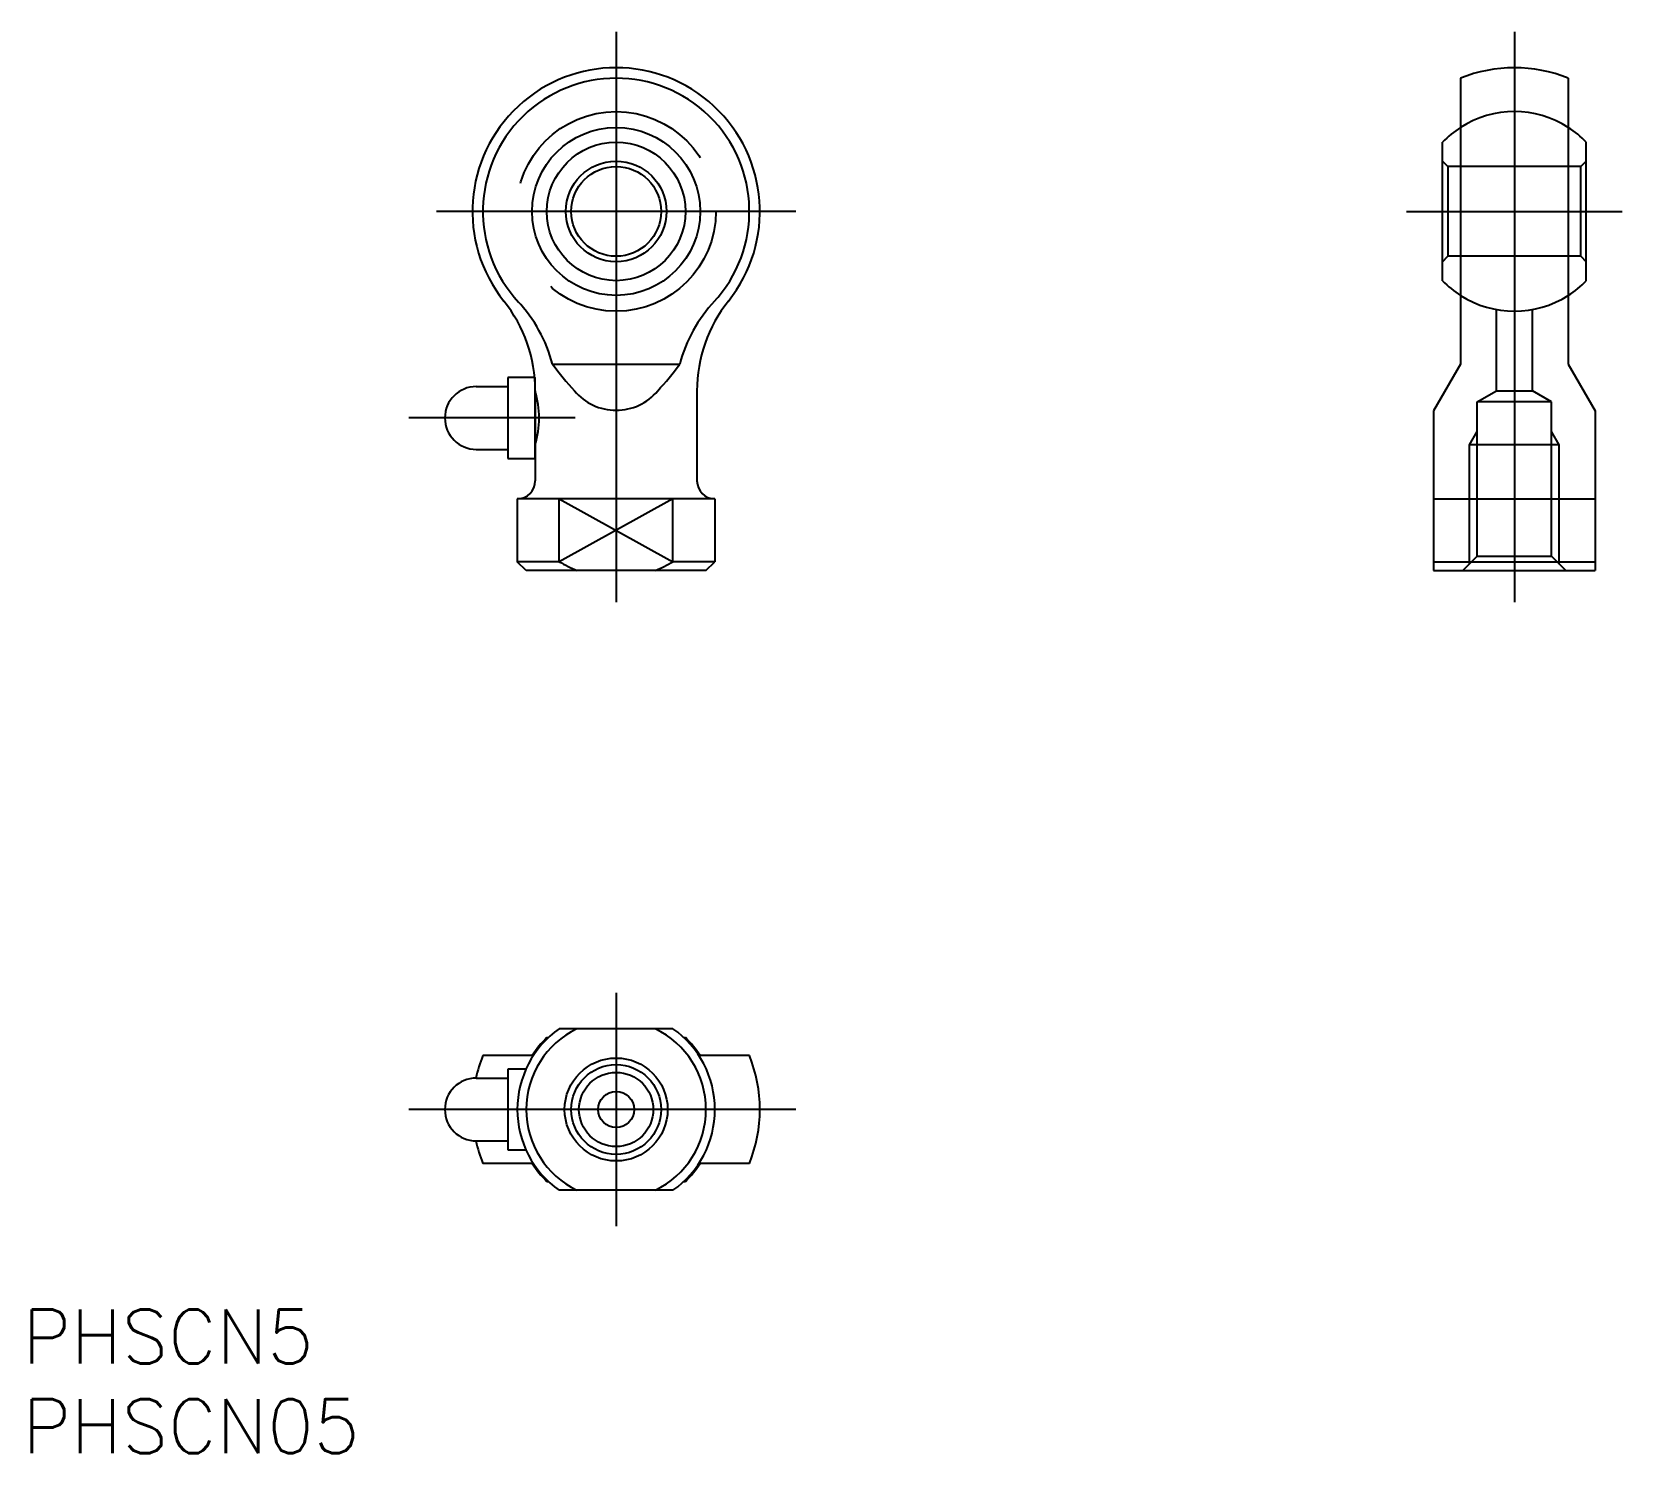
# Model space of a CAD drawing. Extents: x -32.5 to 56, y -19.1 to 60.
import ezdxf

# ---------------------------------------------------------------- set-up
doc = ezdxf.new("R2010")
doc.units = 0
doc.linetypes.add('CENTER', pattern=[50.8, 31.75, -6.35, 6.35, -6.35])
doc.linetypes.add('DASHED', pattern=[19.05, 12.7, -6.35])
doc.layers.get('0').update_dxf_attribs({"linetype": 'CONTINUOUS'})
doc.layers.add('CENTER', color=1, linetype='CENTER')
doc.styles.get("Standard").update_dxf_attribs({"font": 'txt.shx', "height": 3, "bigfont": 'bigfont.shx'})

msp = doc.modelspace()

# ---------------------------------------------------------------- linework, layer by layer
at = {"color": 7, "linetype": 'CONTINUOUS'}
for p, q in [((47, 57.416), (47, 41.5)), ((53, 57.416), (53, 41.5)), ((46, 46.144), (46, 53.856)), ((54, 46.144), (54, 53.856)), ((-6.034, 40.75), (-6.034, 36.25)), ((-4.534, 40.75), (-6.034, 40.75)), ((-4.534, 40.75), (-4.534, 36.25)), ((-3.539, 41.5), (3.539, 41.5)), ((47, 41.5), (45.5, 38.902)), ((53, 41.5), (54.5, 38.902)), ((-7.784, 40.25), (-6.034, 40.25)), ((-4.5, 40), (-4.534, 40)), ((-4.5, 40.013), (-4.5, 35)), ((-4.5, 40.013), (-4.5, 40.001)), ((4.5, 40.013), (4.5, 35)), ((45.5, 38.902), (45.5, 30)), ((54.5, 38.902), (54.5, 30)), ((-7.784, 36.75), (-6.034, 36.75)), ((-4.5, 37), (-4.534, 37)), ((-6.034, 36.25), (-4.534, 36.25)), ((-5.5, 34), (-5.5, 30.5)), ((5.5, 34), (-5.5, 34)), ((-3.162, 30.5), (-3.162, 34)), ((3.162, 30.5), (3.162, 34)), ((5.5, 34), (5.5, 30.5)), ((45.5, 34), (54.5, 34)), ((-5, 30), (-5.5, 30.5)), ((-3.162, 30.5), (-5.5, 30.5)), ((5.5, 30.5), (3.162, 30.5)), ((5, 30), (5.5, 30.5)), ((45.5, 30.5), (54.5, 30.5)), ((5, 30), (-5, 30)), ((45.5, 30), (54.5, 30)), ((3.162, 4.5), (-3.162, 4.5)), ((-3.856, 4), (-3.775, 4)), ((3.775, 4), (3.856, 4)), ((-4.61, 3), (-7.416, 3)), ((7.416, 3), (4.61, 3)), ((-6.034, 2.25), (-6.034, -2.25)), ((-5.019, 2.25), (-6.034, 2.25)), ((-7.784, 1.75), (-6.034, 1.75)), ((-7.784, -1.75), (-6.034, -1.75)), ((-6.034, -2.25), (-5.019, -2.25)), ((-4.61, -3), (-7.416, -3)), ((7.416, -3), (4.61, -3)), ((-3.856, -4), (-3.775, -4)), ((3.775, -4), (3.856, -4)), ((3.162, -4.5), (-3.162, -4.5))]:
    msp.add_line(p, q, dxfattribs=at)
at = {"color": 3, "linetype": 'DASHED'}
for p, q in [((46.3, 52.5), (46, 52.8)), ((53.7, 52.5), (46.3, 52.5)), ((46.3, 52.5), (46.3, 47.5)), ((54, 52.8), (53.7, 52.5)), ((53.7, 47.5), (53.7, 52.5)), ((46, 47.2), (46.3, 47.5)), ((53.7, 47.5), (46.3, 47.5)), ((53.7, 47.5), (54, 47.2)), ((49, 40.016), (49, 44.535)), ((51, 40.016), (51, 44.535)), ((47.933, 39.4), (49, 40.016)), ((49, 40.016), (51, 40.016)), ((52.067, 39.4), (51, 40.016)), ((47.933, 30.8), (47.933, 39.4)), ((52.067, 39.4), (47.933, 39.4)), ((52.067, 30.8), (52.067, 39.4)), ((47.5, 37), (47.933, 37.75)), ((52.5, 37), (52.067, 37.75)), ((47.5, 30.367), (47.5, 37)), ((52.5, 37), (47.5, 37)), ((52.5, 30.367), (52.5, 37)), ((47.133, 30), (47.933, 30.8)), ((47.933, 30.8), (52.067, 30.8)), ((52.867, 30), (52.067, 30.8))]:
    msp.add_line(p, q, dxfattribs=at)
at = {"color": 3, "linetype": 'CONTINUOUS'}
for p, q in [((-3.162, 34), (3.162, 30.5)), ((3.162, 34), (-3.162, 30.5))]:
    msp.add_line(p, q, dxfattribs=at)
at = {"color": 3, "linetype": 'DASHED'}
msp.add_circle((0, 50), 5.556, dxfattribs=at)
at = {"color": 7, "linetype": 'CONTINUOUS'}
for centre, radius in [((0, 50), 4.676), ((0, 50), 3.856), ((0, 50), 2.8), ((0, 50), 2.5), ((0, 0), 2.867), ((0, 0), 2.067), ((0, 0), 1)]:
    msp.add_circle(centre, radius, dxfattribs=at)
at = {"color": 3, "linetype": 'CONTINUOUS'}
msp.add_circle((0, 0), 2.5, dxfattribs=at)
at = {"color": 7, "linetype": 'CONTINUOUS'}
for centre, radius, start, end in [((0, 50), 8, 321.37517, 218.62483), ((50, 50), 8, 67.97569, 112.02431), ((0, 50), 7.416, 317.02693, 222.97275), ((50, 50), 5.556, 122.6807, 136.04973), ((50, 50), 5.556, 43.95027, 57.3193), ((50, 50), 5.556, 223.95027, 237.3193), ((50, 50), 5.556, 302.6807, 316.04973), ((-12.5, 40.013), 8, 360, 38.62483), ((-11.502, 39.377), 8.241, 14.92656, 43.08119), ((11.484, 39.387), 8.221, 136.88287, 165.10938), ((12.5, 40.013), 8, 141.37517, 180), ((8.137, 49.86), 14.36, 215.60341, 223.29506), ((-8.144, 49.866), 14.369, 316.70739, 324.39414), ((-7.784, 38.5), 1.75, 90, 270), ((-9.711, 38.5), 5.423, 343.93896, 16.06104), ((0, 41.941), 3.013, 219.79171, 320.20829), ((-5.5, 35), 1, 270, 0), ((5.5, 35), 1, 180, 270), ((1.812, 39.062), 9.903, 239.84418, 246.22767), ((-1.812, 39.062), 9.903, 293.77233, 300.15582), ((0, 0), 5.5, 125.0968, 234.9032), ((0, 0), 5, 115.84193, 244.15807), ((0, 0), 5, 295.84193, 64.15807), ((0, 0), 5.5, 305.0968, 54.9032), ((0, 0), 5.556, 133.95027, 147.3193), ((0, 0), 5.556, 32.6807, 46.04973), ((0, 0), 8, 157.97569, 167.37106), ((0, 0), 8, 337.97569, 22.02431), ((-7.784, 0), 1.75, 90, 270), ((0, 0), 8, 192.62894, 202.02431), ((0, 0), 5.556, 212.6807, 226.04973), ((0, 0), 5.556, 313.95027, 327.3193)]:
    msp.add_arc(centre, radius, start, end, dxfattribs=at)
at = {"color": 3, "linetype": 'DASHED'}
for start, end in [(57.3193, 122.6807), (237.3193, 302.6807)]:
    msp.add_arc((50, 50), 5.556, start, end, dxfattribs=at)
at = {"layer": 'CENTER', "color": 1, "linetype": 'CENTER'}
for p, q in [((0, 60), (0, 28)), ((50, 60), (50, 28)), ((10, 50), (-10, 50)), ((44, 50), (56, 50)), ((-2.288, 38.5), (-11.534, 38.5)), ((0, 6.5), (0, -6.5)), ((10, 0), (-11.534, 0))]:
    msp.add_line(p, q, dxfattribs=at)

# ---------------------------------------------------------------- texts
at = {"color": 7, "linetype": 'CONTINUOUS'}
for s, p in [('PHSCN5', (-33.04, -14.135)), ('PHSCN05', (-33.04, -19.135))]:
    msp.add_text(s, height=3, dxfattribs=at).set_placement(p)

doc.saveas('drawing.dxf')
